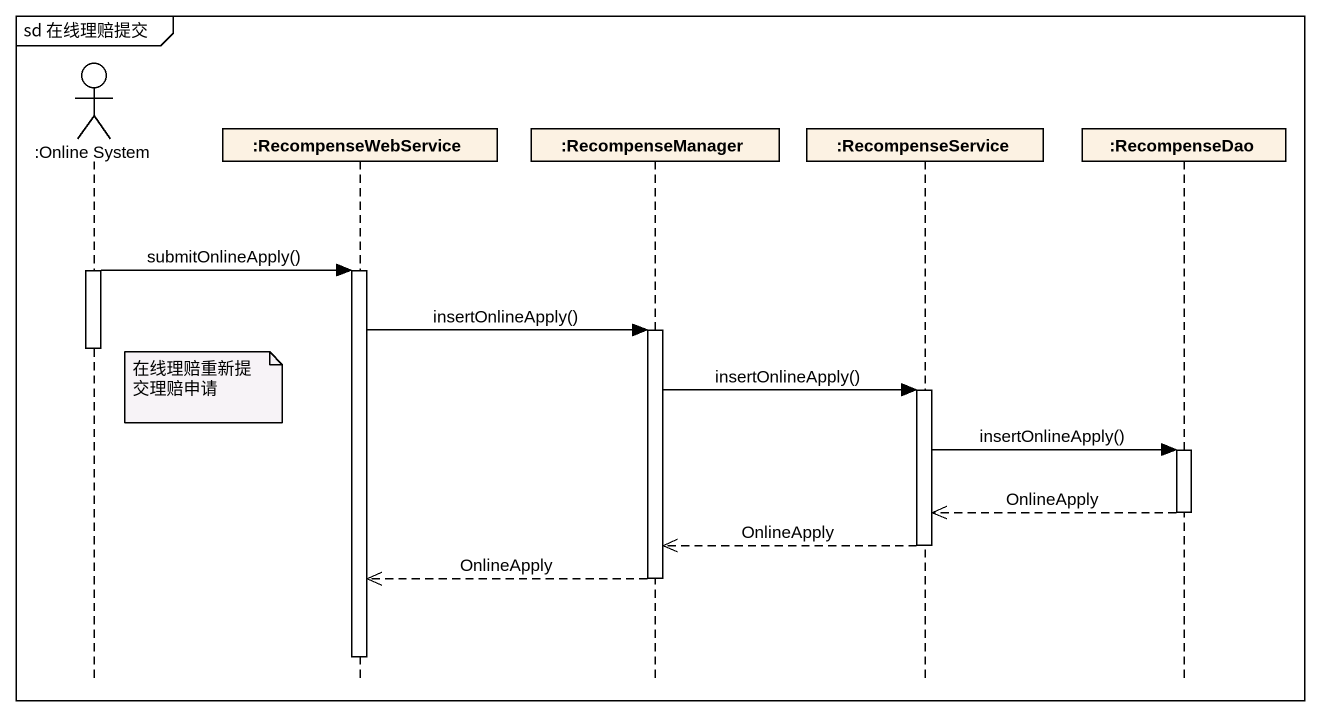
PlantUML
@startuml
mainframe sd 在线理赔提交
hide footbox
actor ":Online System" as Online_System
participant ":RecompenseWebService" as RecompenseWebService
participant ":RecompenseManager" as RecompenseManager
participant ":RecompenseService" as RecompenseService
participant ":RecompenseDao" as RecompenseDao

activate Online_System
Online_System -> RecompenseWebService : submitOnlineApply()
activate RecompenseWebService
RecompenseWebService -> RecompenseManager : insertOnlineApply()
activate RecompenseManager
deactivate Online_System
note right of Online_System : 在线理赔重新提交理赔申请
RecompenseManager -> RecompenseService : insertOnlineApply()
activate RecompenseService
RecompenseService -> RecompenseDao : insertOnlineApply()
activate RecompenseDao
RecompenseDao -->> RecompenseService : OnlineApply
deactivate RecompenseDao
RecompenseService -->> RecompenseManager : OnlineApply
deactivate RecompenseService
RecompenseManager -->> RecompenseWebService : OnlineApply
deactivate RecompenseManager
deactivate RecompenseWebService
@enduml
